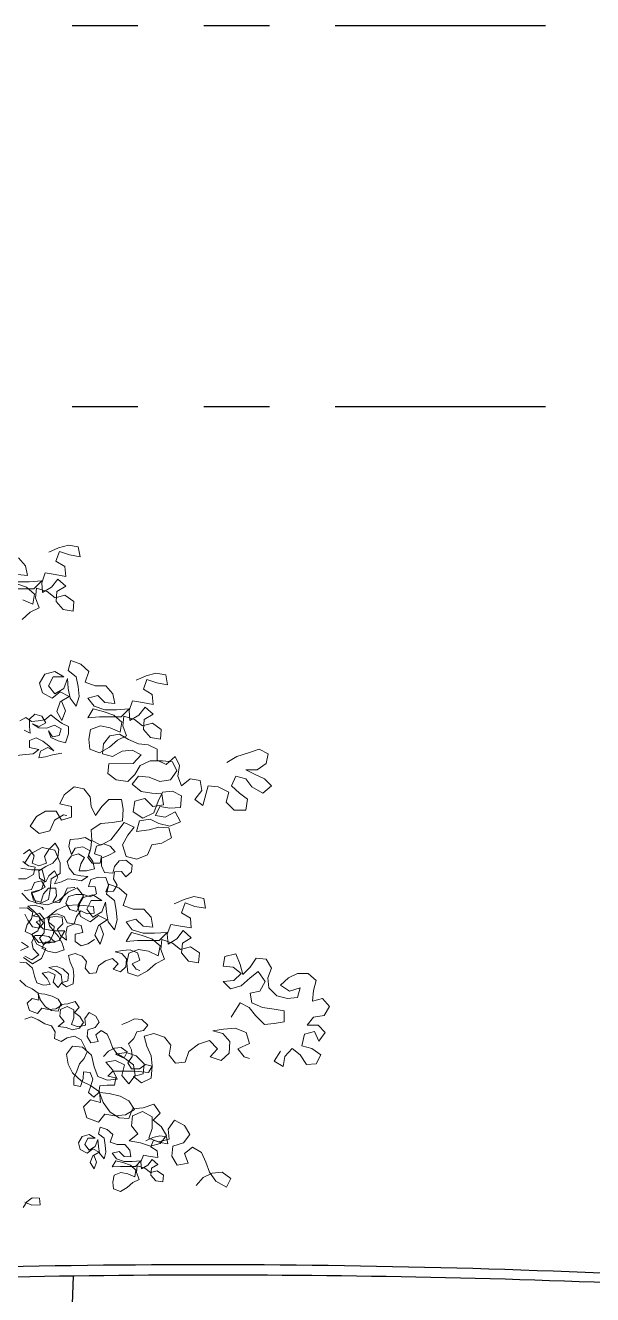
# Model space of a CAD drawing. Header units: inches. Extents: x 0.9 to 45.9, y 0.4 to 30.4.
# Drawn here: x 33.214 to 34.077, y 3.951 to 5.882 of the extents above; entities that cross this region are included whole.
import ezdxf

# ---------------------------------------------------------------- set-up
doc = ezdxf.new("R2010")
doc.units = ezdxf.units.IN
doc.header["$MEASUREMENT"] = 0
doc.linetypes.add('JIS_09_08', pattern=[10.75, 8, -0.55, 0.55, -0.55, 0.55, -0.55])
doc.layers.add('Arbolles', color=57, linetype='Continuous', lineweight=5)
doc.layers.add('MUEBLES', color=8, linetype='Continuous')

msp = doc.modelspace()

# ---------------------------------------------------------------- linework, layer by layer
at = {"color": 251, "linetype": 'JIS_09_08', "ltscale": 0.04}
for p, q in [((29.5849, 5.8823, -0.074), (36.0849, 5.8823, -0.0869)), ((29.5849, 5.3024, -0.074), (36.0849, 5.3024, -0.074))]:
    msp.add_line(p, q, dxfattribs=at)
at = {"layer": 'Arbolles', "elevation": -0.074}
for points in [[(33.2493, 5.0806), (33.2642, 5.0874), (33.2792, 5.0915), (33.2941, 5.0888), (33.2969, 5.0739), (33.2805, 5.0766), (33.2656, 5.082), (33.2601, 5.067), (33.2738, 5.0589), (33.2751, 5.0439), (33.2588, 5.0466), (33.2438, 5.0493), (33.2384, 5.0344), (33.2398, 5.0194), (33.2534, 5.0276), (33.2629, 5.0398), (33.2751, 5.0289), (33.2615, 5.0208), (33.2602, 5.0058), (33.2711, 4.9936), (33.2861, 4.9909), (33.2874, 5.0058), (33.2738, 5.0153), (33.2588, 5.0112), (33.2466, 5.0208), (33.2303, 5.0262), (33.2289, 5.0112), (33.2344, 4.9963), (33.2208, 4.9894), (33.2085, 4.9786)], [(33.2017, 5.0466), (33.2166, 5.0452), (33.2139, 5.0602), (33.203, 5.0724)], [(33.1935, 5.0248), (33.2262, 5.0248), (33.2384, 5.0371), (33.2194, 5.0357), (33.2017, 5.0357)], [(33.2099, 5.0085), (33.2248, 5.0017), (33.2275, 5.0167), (33.2153, 5.0275), (33.199, 5.033)], [(33.3822, 4.8859), (33.3972, 4.8928), (33.4121, 4.8969), (33.4271, 4.8941), (33.4298, 4.8792), (33.4135, 4.8819), (33.3985, 4.8873), (33.3931, 4.8723), (33.4067, 4.8642), (33.4081, 4.8492), (33.3918, 4.8519), (33.3768, 4.8546), (33.3714, 4.8397), (33.3727, 4.8247), (33.3863, 4.8329), (33.3958, 4.8451), (33.4081, 4.8343), (33.3945, 4.8261), (33.3932, 4.8111), (33.4041, 4.7989), (33.419, 4.7962), (33.4204, 4.8112), (33.4068, 4.8207), (33.3918, 4.8166), (33.3795, 4.8261), (33.3632, 4.8315), (33.3619, 4.8165), (33.3673, 4.8016), (33.3537, 4.7948), (33.3415, 4.7839), (33.3265, 4.7757), (33.3116, 4.7811), (33.3102, 4.7961), (33.3129, 4.8111), (33.3279, 4.8165), (33.3428, 4.8138), (33.3578, 4.807), (33.3605, 4.822), (33.3482, 4.8329), (33.3319, 4.8383), (33.3169, 4.8423), (33.3088, 4.8287), (33.3265, 4.8301), (33.3591, 4.8301), (33.3714, 4.8424), (33.3523, 4.841), (33.3346, 4.841), (33.3183, 4.8464), (33.3088, 4.8587), (33.3237, 4.8628), (33.3346, 4.8519), (33.3496, 4.8505), (33.3469, 4.8655), (33.336, 4.8777), (33.3196, 4.8777), (33.3047, 4.8831), (33.3101, 4.8995), (33.2978, 4.9104), (33.2829, 4.9158), (33.2788, 4.9008), (33.2911, 4.8913), (33.2938, 4.8763), (33.2952, 4.8614), (33.2911, 4.8464), (33.2816, 4.8586), (33.2788, 4.8736), (33.2775, 4.8886), (33.272, 4.8736), (33.2584, 4.8654), (33.2489, 4.8777), (33.2557, 4.8913), (33.272, 4.8913), (33.2584, 4.8994), (33.2434, 4.8953), (33.2353, 4.8817), (33.2394, 4.8668), (33.2544, 4.8586), (33.2666, 4.8681), (33.2802, 4.8614), (33.2666, 4.8532), (33.2612, 4.8382), (33.2693, 4.8246), (33.2748, 4.8396), (33.2693, 4.8532)], [(33.2117, 4.8101), (33.2209, 4.8055), (33.22, 4.8157), (33.2199, 4.8267), (33.2282, 4.8341), (33.2384, 4.8314), (33.2449, 4.8212), (33.2347, 4.8157), (33.2246, 4.8194), (33.2338, 4.8138), (33.2458, 4.8129), (33.2578, 4.8175), (33.2679, 4.812), (33.2652, 4.8019), (33.255, 4.8), (33.2486, 4.8092), (33.2523, 4.7991), (33.2633, 4.7936), (33.2744, 4.7908), (33.279, 4.8046), (33.279, 4.8157), (33.2698, 4.8203), (33.2605, 4.8268), (33.2522, 4.8332), (33.243, 4.8258), (33.2329, 4.824), (33.2227, 4.823), (33.2144, 4.8295), (33.2052, 4.824)], [(33.2689, 4.7751), (33.2551, 4.7723), (33.244, 4.7696), (33.2338, 4.7677), (33.2366, 4.7778), (33.2477, 4.7834), (33.2569, 4.7788), (33.2495, 4.7862), (33.2403, 4.7935), (33.2301, 4.7981), (33.22, 4.7944), (33.22, 4.7834), (33.2338, 4.7806), (33.2255, 4.7741), (33.2145, 4.7732), (33.1997, 4.7714)], [(33.5202, 4.7606), (33.5352, 4.7701), (33.5529, 4.7756), (33.5692, 4.781), (33.5828, 4.7742), (33.5801, 4.7593), (33.5665, 4.7497), (33.5488, 4.7497), (33.5624, 4.7429), (33.5774, 4.7361), (33.5883, 4.7253), (33.5747, 4.7144), (33.5584, 4.7239), (33.5488, 4.7361), (33.5339, 4.7402), (33.5271, 4.7252), (33.5393, 4.7143), (33.5516, 4.7048), (33.5489, 4.6885), (33.5312, 4.6885), (33.5189, 4.7007), (33.523, 4.7157), (33.5067, 4.7238), (33.4917, 4.7252), (33.4836, 4.6952), (33.4713, 4.7047), (33.4822, 4.7184), (33.4795, 4.7333), (33.4645, 4.736), (33.4509, 4.7251), (33.4454, 4.7401), (33.4481, 4.7564), (33.4413, 4.77), (33.4277, 4.7578), (33.4141, 4.7645), (33.4141, 4.7809), (33.4005, 4.7877), (33.3855, 4.789), (33.3706, 4.7958), (33.357, 4.8039), (33.342, 4.8012), (33.3325, 4.789), (33.3311, 4.774), (33.3461, 4.7699), (33.3611, 4.7781), (33.376, 4.7795), (33.3896, 4.7727), (33.3774, 4.7591), (33.3407, 4.759), (33.3393, 4.7441), (33.3516, 4.7346), (33.3693, 4.7319), (33.3801, 4.7427), (33.3883, 4.7564), (33.4033, 4.7632), (33.4223, 4.7632), (33.4373, 4.7618), (33.4441, 4.7482), (33.4346, 4.7346), (33.4182, 4.7319), (33.4019, 4.7387), (33.3856, 4.74), (33.3761, 4.7278), (33.3897, 4.7169), (33.406, 4.7142), (33.421, 4.7129), (33.4237, 4.6965), (33.4074, 4.6938), (33.3951, 4.706), (33.3802, 4.7019), (33.3775, 4.6856), (33.3924, 4.6761), (33.4088, 4.6843), (33.4155, 4.702), (33.4223, 4.7156), (33.4373, 4.717), (33.4509, 4.7102), (33.4496, 4.6925), (33.4332, 4.6911), (33.4183, 4.6938), (33.4115, 4.6802), (33.4265, 4.6775), (33.4414, 4.6857), (33.4496, 4.6707), (33.4333, 4.6639), (33.4169, 4.668), (33.4033, 4.6747), (33.387, 4.672), (33.3829, 4.6557), (33.402, 4.6584), (33.4169, 4.6625), (33.4319, 4.6612), (33.436, 4.6462), (33.4211, 4.638), (33.4061, 4.6353), (33.3993, 4.6203), (33.383, 4.6135), (33.3667, 4.6176), (33.3612, 4.6353), (33.3693, 4.6502), (33.3789, 4.6625), (33.3639, 4.6693), (33.3544, 4.657), (33.3435, 4.6434), (33.3285, 4.6352), (33.3149, 4.642), (33.3136, 4.6583), (33.3285, 4.6679), (33.3462, 4.6693), (33.3612, 4.672), (33.3625, 4.6897), (33.3598, 4.7046), (33.3407, 4.7046), (33.3299, 4.6937), (33.3203, 4.6801), (33.3135, 4.6937), (33.3122, 4.7087), (33.3026, 4.7209), (33.2877, 4.7236), (33.2727, 4.7114), (33.2659, 4.6978), (33.2836, 4.6937), (33.2836, 4.6774), (33.2687, 4.6733), (33.2605, 4.6869), (33.2442, 4.6868), (33.2306, 4.6787), (33.221, 4.6637), (33.2347, 4.6528), (33.251, 4.6569), (33.2578, 4.6733), (33.2714, 4.6814), (33.2768, 4.6801)], [(33.2048, 4.539), (33.2163, 4.5399), (33.2248, 4.5333), (33.2229, 4.5228), (33.2163, 4.5142), (33.2134, 4.5038), (33.223, 4.499), (33.2325, 4.5047), (33.2363, 4.5152), (33.2353, 4.5257), (33.2248, 4.5276), (33.2353, 4.5314), (33.242, 4.5228), (33.2429, 4.5124), (33.242, 4.5019), (33.2353, 4.4933), (33.2411, 4.4838), (33.2506, 4.4895), (33.2563, 4.5), (33.2572, 4.5114), (33.2486, 4.5181), (33.2515, 4.5285), (33.2619, 4.5304), (33.2724, 4.5267), (33.2772, 4.5171), (33.2876, 4.5152), (33.2914, 4.5267), (33.2981, 4.5352), (33.3076, 4.5305), (33.3181, 4.5315), (33.3171, 4.5419), (33.2962, 4.5438), (33.2914, 4.5343), (33.281, 4.5371), (33.2752, 4.5466), (33.279, 4.5571), (33.2905, 4.56), (33.3019, 4.56), (33.3124, 4.5562), (33.3219, 4.561), (33.32, 4.5714), (33.3095, 4.5724), (33.3133, 4.5828), (33.3247, 4.5866), (33.3361, 4.5857), (33.3399, 4.5743), (33.3361, 4.5638), (33.3476, 4.5648), (33.3533, 4.5743), (33.3475, 4.5838), (33.3494, 4.5943), (33.3599, 4.5952), (33.3666, 4.5867), (33.3751, 4.5943), (33.3761, 4.6048), (33.3665, 4.6124), (33.3561, 4.6114), (33.3494, 4.6028), (33.3466, 4.5924), (33.3342, 4.5933), (33.3294, 4.6038), (33.3294, 4.6152), (33.3408, 4.62), (33.3504, 4.6247), (33.3427, 4.6333), (33.3323, 4.6371), (33.3218, 4.6333), (33.319, 4.6218), (33.3294, 4.6181), (33.3275, 4.6076), (33.3152, 4.6076), (33.3085, 4.6161), (33.3123, 4.6266), (33.3009, 4.6323), (33.2894, 4.6304), (33.2837, 4.6209), (33.2799, 4.6332), (33.2818, 4.6437), (33.2942, 4.6447), (33.3047, 4.6466), (33.3142, 4.6409), (33.3132, 4.6304), (33.3094, 4.6199), (33.3161, 4.6104), (33.319, 4.599), (33.3066, 4.5961), (33.2952, 4.5961), (33.298, 4.6066), (33.3037, 4.6161), (33.2942, 4.6218), (33.2837, 4.619), (33.2771, 4.6104), (33.28, 4.5999), (33.2876, 4.5904), (33.298, 4.5885), (33.3085, 4.5876), (33.299, 4.5809), (33.2885, 4.5828), (33.2781, 4.5838), (33.2686, 4.579), (33.2581, 4.5761), (33.2628, 4.5866), (33.2581, 4.5961), (33.2495, 4.5885), (33.2448, 4.579), (33.2353, 4.5847), (33.2343, 4.5961), (33.2447, 4.6028), (33.2552, 4.6075), (33.2628, 4.617), (33.2647, 4.6285), (33.259, 4.638), (33.2495, 4.6284), (33.2428, 4.618), (33.2457, 4.6075), (33.2343, 4.6037), (33.2238, 4.6075), (33.2267, 4.6189), (33.22, 4.6284), (33.2105, 4.6218)], [(33.208, 4.562), (33.2189, 4.5511), (33.2352, 4.5457), (33.2488, 4.5525), (33.2515, 4.5675), (33.2529, 4.5838), (33.2665, 4.592), (33.2665, 4.6083), (33.2583, 4.6273), (33.2392, 4.6314), (33.2216, 4.6219), (33.212, 4.6069)], [(33.2095, 4.6103), (33.2181, 4.6037), (33.2286, 4.6018), (33.2257, 4.5904), (33.2143, 4.5837), (33.2029, 4.5837)], [(33.2066, 4.6001), (33.2229, 4.5974), (33.2393, 4.5974), (33.2434, 4.5824), (33.2379, 4.5675), (33.223, 4.5634), (33.2298, 4.547), (33.2475, 4.5443), (33.2652, 4.5512), (33.2787, 4.5634), (33.2923, 4.5702), (33.3019, 4.558), (33.2937, 4.5444), (33.276, 4.543), (33.2611, 4.5362), (33.2475, 4.5253), (33.2298, 4.5185), (33.2407, 4.5076), (33.257, 4.5049), (33.2734, 4.5049), (33.2652, 4.4899), (33.2489, 4.4858), (33.2339, 4.4872), (33.223, 4.4994), (33.2312, 4.4845), (33.2448, 4.4777), (33.238, 4.4627), (33.2244, 4.4545), (33.2108, 4.464)], [(33.2115, 4.5656), (33.2229, 4.5675), (33.2276, 4.578), (33.2381, 4.5809), (33.2438, 4.5713), (33.2334, 4.5656), (33.2229, 4.5618), (33.2258, 4.5513), (33.2372, 4.5485), (33.241, 4.5609), (33.2486, 4.5694), (33.26, 4.5695), (33.261, 4.558), (33.2553, 4.5485), (33.2657, 4.5476), (33.2724, 4.559), (33.2771, 4.5695), (33.2876, 4.5704), (33.2886, 4.5704)], [(33.4402, 4.5458), (33.4551, 4.5526), (33.4701, 4.5567), (33.4851, 4.554), (33.4878, 4.539), (33.4715, 4.5417), (33.4565, 4.5472), (33.4511, 4.5322), (33.4647, 4.524), (33.4661, 4.5091), (33.4497, 4.5118), (33.4348, 4.5145), (33.4293, 4.4995), (33.4307, 4.4846), (33.4443, 4.4927), (33.4538, 4.505), (33.4661, 4.4941), (33.4525, 4.4859), (33.4511, 4.471), (33.462, 4.4587), (33.477, 4.456), (33.4783, 4.471), (33.4647, 4.4805), (33.4498, 4.4764), (33.4375, 4.4859), (33.4212, 4.4914), (33.4198, 4.4764), (33.4253, 4.4614), (33.4117, 4.4546), (33.3995, 4.4437), (33.3845, 4.4355), (33.3695, 4.441), (33.3682, 4.4559), (33.3709, 4.4709), (33.3858, 4.4764), (33.4008, 4.4737), (33.4158, 4.4669), (33.4185, 4.4818), (33.4062, 4.4927), (33.3899, 4.4981), (33.3749, 4.5022), (33.3668, 4.4886), (33.3844, 4.49), (33.4171, 4.49), (33.4293, 4.5022), (33.4103, 4.5009), (33.3926, 4.5009), (33.3763, 4.5063), (33.3667, 4.5185), (33.3817, 4.5226), (33.3926, 4.5117), (33.4076, 4.5104), (33.4048, 4.5254), (33.3939, 4.5376), (33.3776, 4.5376), (33.3626, 4.543), (33.3681, 4.5593), (33.3558, 4.5702), (33.3408, 4.5756), (33.3368, 4.5607), (33.349, 4.5511), (33.3518, 4.5362), (33.3531, 4.5212), (33.3491, 4.5063), (33.3395, 4.5185), (33.3368, 4.5335), (33.3354, 4.5484), (33.33, 4.5334), (33.3164, 4.5253), (33.3069, 4.5375), (33.3137, 4.5511), (33.33, 4.5511), (33.3164, 4.5593), (33.3014, 4.5552), (33.2933, 4.5416), (33.2974, 4.5266), (33.3123, 4.5185), (33.3246, 4.528), (33.3382, 4.5212), (33.3246, 4.513), (33.3191, 4.4981), (33.3273, 4.4845), (33.3327, 4.4994), (33.3273, 4.513)], [(33.2125, 4.53), (33.2171, 4.5208), (33.2245, 4.5106), (33.2346, 4.5088), (33.2411, 4.5171), (33.2337, 4.5273), (33.2254, 4.5356), (33.2171, 4.542), (33.2282, 4.5439), (33.2392, 4.5402), (33.2411, 4.5374)], [(33.3186, 4.4914), (33.3085, 4.4849), (33.2983, 4.4821), (33.2891, 4.4886), (33.2891, 4.4996), (33.3011, 4.5024), (33.2983, 4.5126), (33.2882, 4.5153), (33.2771, 4.5107), (33.2752, 4.5005), (33.2762, 4.4904), (33.2669, 4.4978), (33.2623, 4.507), (33.2706, 4.5153), (33.2697, 4.5255), (33.2577, 4.5264), (33.2475, 4.5245), (33.2503, 4.5125), (33.2568, 4.5042), (33.2642, 4.4959), (33.2697, 4.4858), (33.2725, 4.4756), (33.2596, 4.471), (33.2476, 4.4738), (33.2384, 4.4784), (33.2439, 4.4876), (33.2587, 4.4876), (33.2494, 4.4959), (33.2393, 4.4977), (33.2282, 4.4977), (33.2236, 4.4876), (33.2255, 4.4774), (33.2338, 4.4682), (33.2236, 4.4608), (33.2125, 4.4664)], [(33.2061, 4.4747), (33.2181, 4.4802), (33.2079, 4.4876)], [(33.2052, 4.4571), (33.2153, 4.4562), (33.2246, 4.4479), (33.2273, 4.4359), (33.231, 4.4258), (33.2412, 4.4221), (33.2513, 4.423), (33.2467, 4.4322), (33.2393, 4.4405), (33.2495, 4.4424), (33.2587, 4.4378), (33.2559, 4.4267), (33.2633, 4.4184), (33.2698, 4.4267), (33.2679, 4.4378), (33.2596, 4.4443), (33.2495, 4.4489), (33.2605, 4.4507), (33.2707, 4.447), (33.279, 4.4387), (33.2781, 4.4286), (33.2679, 4.4258), (33.2762, 4.4194), (33.2864, 4.424), (33.2873, 4.4369), (33.2864, 4.447), (33.2817, 4.4572), (33.279, 4.4673), (33.2891, 4.4701), (33.3002, 4.4664), (33.3067, 4.4581), (33.3048, 4.448), (33.3113, 4.4397), (33.3214, 4.4406), (33.3251, 4.4517), (33.3353, 4.4591), (33.3463, 4.4628), (33.3546, 4.4545), (33.3473, 4.4462), (33.3583, 4.4425), (33.3666, 4.4499), (33.3675, 4.4619), (33.3602, 4.4702), (33.35, 4.4729), (33.3611, 4.4748), (33.3731, 4.4757), (33.3841, 4.4711), (33.3878, 4.4601), (33.3759, 4.4545), (33.3823, 4.4462), (33.3879, 4.4444)], [(33.6018, 4.3216), (33.5923, 4.3066), (33.6059, 4.2984), (33.6086, 4.3134), (33.6195, 4.3257), (33.6317, 4.3162), (33.6413, 4.3012), (33.6562, 4.3026), (33.663, 4.3162), (33.6494, 4.3257), (33.6345, 4.3298), (33.6385, 4.3475), (33.6535, 4.3515), (33.6603, 4.3366), (33.6698, 4.3502), (33.6589, 4.3611), (33.6426, 4.3611), (33.6521, 4.3733), (33.6684, 4.376), (33.6766, 4.3897), (33.6657, 4.4019), (33.6507, 4.3978), (33.6521, 4.4141), (33.6561, 4.4291), (33.6439, 4.44), (33.6276, 4.4399), (33.614, 4.4331), (33.6017, 4.4222), (33.6153, 4.4127), (33.6317, 4.4182), (33.6276, 4.4032), (33.6126, 4.4018), (33.5963, 4.4059), (33.584, 4.4181), (33.5827, 4.4331), (33.5881, 4.4481), (33.5799, 4.4617), (33.565, 4.463), (33.5554, 4.4494), (33.5446, 4.4385), (33.5405, 4.4535), (33.5337, 4.4698), (33.5173, 4.4657), (33.5146, 4.4507), (33.5296, 4.4494), (33.5418, 4.4399), (33.531, 4.429), (33.5147, 4.4276), (33.5255, 4.4167), (33.5419, 4.4208), (33.5555, 4.4331), (33.5677, 4.4426), (33.5786, 4.4277), (33.5704, 4.4127), (33.5555, 4.41), (33.5582, 4.395), (33.5745, 4.3882), (33.5922, 4.3855), (33.6072, 4.3828), (33.6072, 4.3665), (33.5923, 4.3637), (33.5773, 4.3624), (33.5637, 4.376), (33.5541, 4.3882), (33.5405, 4.395), (33.531, 4.38), (33.5269, 4.3732)], [(33.3326, 4.3133), (33.34, 4.3216), (33.3492, 4.3262), (33.3594, 4.3272), (33.3686, 4.3207), (33.364, 4.3115), (33.3529, 4.3179), (33.3464, 4.3272), (33.3427, 4.3373), (33.3381, 4.3475), (33.3289, 4.353), (33.3206, 4.3465), (33.3243, 4.3364), (33.3132, 4.3345), (33.3077, 4.3437), (33.3086, 4.3539), (33.3197, 4.3576), (33.3261, 4.3659), (33.3206, 4.3751), (33.3104, 4.3806), (33.304, 4.3714), (33.3049, 4.3613), (33.2938, 4.3585), (33.2837, 4.3622), (33.2874, 4.3723), (33.2873, 4.3843), (33.2772, 4.3898), (33.2671, 4.3852), (33.2661, 4.3751), (33.2726, 4.3668), (33.2634, 4.3594), (33.2754, 4.3575), (33.2855, 4.3539), (33.2957, 4.3566), (33.3021, 4.365), (33.2966, 4.3742), (33.2883, 4.3806), (33.2956, 4.388), (33.2892, 4.3972), (33.2781, 4.3935), (33.267, 4.3926), (33.2634, 4.3824), (33.2532, 4.3834), (33.244, 4.3889), (33.2366, 4.399), (33.2329, 4.4092), (33.243, 4.4083), (33.2541, 4.4055), (33.2633, 4.4009), (33.2689, 4.3917), (33.2597, 4.3861), (33.2486, 4.3852), (33.2384, 4.387), (33.232, 4.3787), (33.22, 4.3833), (33.2163, 4.3944), (33.2237, 4.4018), (33.2338, 4.399), (33.2329, 4.4101), (33.2237, 4.4165), (33.2144, 4.4211), (33.2052, 4.4294)], [(33.2126, 4.3704), (33.2228, 4.3741), (33.2329, 4.3695), (33.2431, 4.3631), (33.2532, 4.3603), (33.2588, 4.3511), (33.2579, 4.3409), (33.268, 4.3363), (33.2772, 4.3419), (33.2883, 4.3446), (33.2985, 4.3391), (33.3077, 4.3207), (33.3031, 4.3105), (33.2957, 4.3022), (33.292, 4.2911), (33.2874, 4.281), (33.2875, 4.2699), (33.2976, 4.2681), (33.3013, 4.2801), (33.3022, 4.2902), (33.3123, 4.2893), (33.316, 4.2792), (33.3133, 4.269), (33.3096, 4.2589), (33.3179, 4.2515), (33.3253, 4.2589), (33.3271, 4.269), (33.3382, 4.27), (33.3493, 4.27), (33.3511, 4.281), (33.3391, 4.2838), (33.3465, 4.2912), (33.3806, 4.2912), (33.4009, 4.2894), (33.4064, 4.2986), (33.3963, 4.3014), (33.3871, 4.2949), (33.3751, 4.2949), (33.3695, 4.3041), (33.376, 4.3134), (33.3751, 4.3235), (33.3704, 4.3327), (33.3787, 4.341), (33.3833, 4.3512), (33.3935, 4.353), (33.3999, 4.3614), (33.3907, 4.3696), (33.3796, 4.3706), (33.3695, 4.3659), (33.3603, 4.3622)], [(33.4734, 4.1172), (33.4842, 4.1294), (33.4978, 4.1362), (33.5128, 4.1376), (33.5264, 4.1281), (33.5196, 4.1145), (33.5033, 4.124), (33.4937, 4.1376), (33.4883, 4.1525), (33.4815, 4.1675), (33.4679, 4.1756), (33.4556, 4.1661), (33.4611, 4.1512), (33.4448, 4.1484), (33.4366, 4.162), (33.4379, 4.177), (33.4542, 4.1824), (33.4638, 4.1947), (33.4556, 4.2083), (33.4406, 4.2164), (33.4311, 4.2028), (33.4325, 4.1879), (33.4162, 4.1838), (33.4012, 4.1892), (33.4066, 4.2042), (33.4066, 4.2218), (33.3916, 4.23), (33.3767, 4.2232), (33.3753, 4.2082), (33.3849, 4.196), (33.3713, 4.1851), (33.3889, 4.1824), (33.4039, 4.177), (33.4189, 4.181), (33.4284, 4.1933), (33.4202, 4.2069), (33.408, 4.2164), (33.4188, 4.2273), (33.4093, 4.2409), (33.393, 4.2354), (33.3767, 4.2341), (33.3712, 4.2191), (33.3563, 4.2204), (33.3427, 4.2286), (33.3318, 4.2435), (33.3263, 4.2585), (33.3413, 4.2572), (33.3576, 4.2531), (33.3712, 4.2463), (33.3794, 4.2327), (33.3658, 4.2245), (33.3495, 4.2232), (33.3345, 4.2259), (33.325, 4.2136), (33.3073, 4.2204), (33.3018, 4.2367), (33.3127, 4.2476), (33.3277, 4.2435), (33.3263, 4.2599), (33.3127, 4.2694), (33.2991, 4.2762), (33.2855, 4.2884), (33.2786, 4.302), (33.2759, 4.317), (33.2854, 4.3292), (33.3004, 4.3279), (33.314, 4.3156), (33.3181, 4.2979), (33.3236, 4.283), (33.3385, 4.2776), (33.3535, 4.2789), (33.3467, 4.2925), (33.3358, 4.3048), (33.3507, 4.3075), (33.3644, 4.3007), (33.3603, 4.2844), (33.3712, 4.2721), (33.3807, 4.2844), (33.378, 4.3007), (33.3657, 4.3102), (33.3507, 4.317), (33.3671, 4.3198), (33.382, 4.3143), (33.3943, 4.3021), (33.3929, 4.2871), (33.378, 4.283), (33.3902, 4.2735), (33.4052, 4.2803), (33.4065, 4.2994), (33.4052, 4.3144), (33.3983, 4.3293), (33.3942, 4.3443), (33.4092, 4.3484), (33.4255, 4.3429), (33.4351, 4.3307), (33.4324, 4.3157), (33.4419, 4.3035), (33.4569, 4.3049), (33.4623, 4.3212), (33.4772, 4.3321), (33.4936, 4.3376), (33.5058, 4.3253), (33.4949, 4.3131), (33.5113, 4.3076), (33.5235, 4.3185), (33.5248, 4.3362), (33.514, 4.3485), (33.499, 4.3525), (33.5153, 4.3553), (33.533, 4.3566), (33.5493, 4.3499), (33.5548, 4.3335), (33.5371, 4.3254), (33.5466, 4.3131), (33.5548, 4.3104)], [(33.397, 4.1854), (33.4075, 4.1901), (33.418, 4.193), (33.4284, 4.1911), (33.4304, 4.1806), (33.4189, 4.1825), (33.4085, 4.1863), (33.4047, 4.1759), (33.4142, 4.1702), (33.4151, 4.1597), (33.4037, 4.1616), (33.3933, 4.1635), (33.3895, 4.153), (33.3904, 4.1425), (33.3999, 4.1483), (33.4066, 4.1568), (33.4152, 4.1492), (33.4056, 4.1435), (33.4047, 4.133), (33.4123, 4.1245), (33.4228, 4.1226), (33.4237, 4.1331), (33.4142, 4.1397), (33.4038, 4.1368), (33.3952, 4.1435), (33.3838, 4.1473), (33.3828, 4.1368), (33.3866, 4.1264), (33.3771, 4.1216), (33.3686, 4.114), (33.3581, 4.1083), (33.3476, 4.1121), (33.3467, 4.1225), (33.3486, 4.133), (33.359, 4.1368), (33.3695, 4.1349), (33.38, 4.1302), (33.3819, 4.1406), (33.3733, 4.1482), (33.3619, 4.152), (33.3514, 4.1549), (33.3457, 4.1454), (33.3581, 4.1463), (33.3809, 4.1463), (33.3895, 4.1549), (33.3761, 4.1539), (33.3638, 4.1539), (33.3523, 4.1577), (33.3457, 4.1663), (33.3561, 4.1692), (33.3638, 4.1615), (33.3742, 4.1606), (33.3723, 4.1711), (33.3647, 4.1796), (33.3533, 4.1796), (33.3428, 4.1834), (33.3466, 4.1948), (33.338, 4.2024), (33.3276, 4.2062), (33.3247, 4.1958), (33.3333, 4.1891), (33.3352, 4.1786), (33.3362, 4.1682), (33.3333, 4.1577), (33.3266, 4.1663), (33.3247, 4.1767), (33.3238, 4.1872), (33.32, 4.1767), (33.3105, 4.171), (33.3038, 4.1796), (33.3085, 4.1891), (33.32, 4.1891), (33.3104, 4.1948), (33.3, 4.1919), (33.2943, 4.1824), (33.2971, 4.172), (33.3076, 4.1663), (33.3162, 4.1729), (33.3257, 4.1682), (33.3162, 4.1625), (33.3124, 4.152), (33.3181, 4.1425), (33.3219, 4.1529), (33.3181, 4.1625)], [(33.2104, 4.0836), (33.2158, 4.0924), (33.2238, 4.0986), (33.2351, 4.0981), (33.2361, 4.0878), (33.2233, 4.0874), (33.2129, 4.0917)]]:
    msp.add_lwpolyline(points, dxfattribs=at)
at = {"layer": 'MUEBLES'}
msp.add_line((33.2862, 3.9798, -0.074), (33.2688, 3.4358, -0.074), dxfattribs=at)
for centre, radius, start, end in [((33.4834, -10.461, -0.074), 14.4576, 85.75511, 91.95505), ((33.4972, -11.561, -0.074), 15.5419, 86.52088, 91.85514)]:
    msp.add_arc(centre, radius, start, end, dxfattribs=at)

doc.saveas('drawing.dxf')
